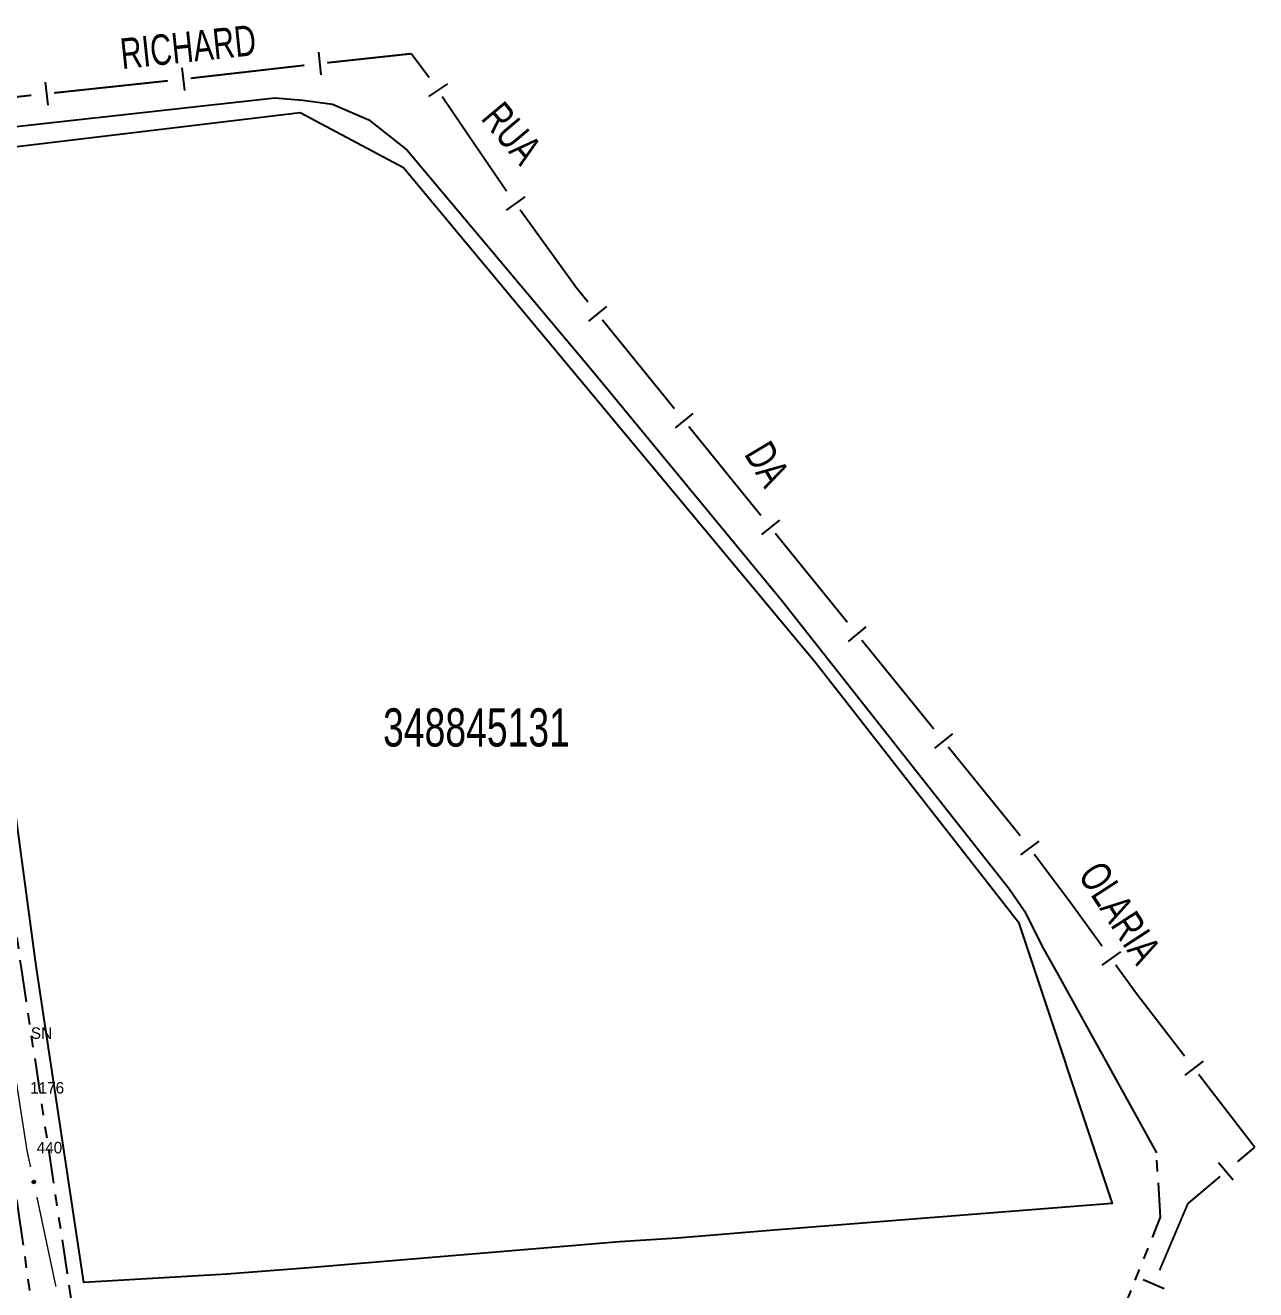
# Model space of a CAD drawing. Extents: x 203851 to 204958, y 4839055 to 4839989.
# Drawn here: x 204793.5 to 204954.7, y 4839364.7 to 4839530.4 of the extents above; entities that cross this region are included whole.
import ezdxf
from ezdxf.enums import TextEntityAlignment as Align

# ---------------------------------------------------------------- set-up
doc = ezdxf.new("R2010")
doc.units = 0
doc.header["$LTSCALE"] = 1.5
doc.header["$MEASUREMENT"] = 0
doc.linetypes.add('TRACO_25', pattern=[8, 3, -1, 1, -1, 1, -1])
for name, color, linetype in [('CD_MALHA_LOTES', 7, 'CONTINUOUS'), ('CD_TXT_QUADRA', 2, 'CONTINUOUS'), ('LM-LIM-SETORES-BAIRROS', 250, 'CONTINUOUS'), ('RU-QUADRA', 210, 'CONTINUOUS'), ('SV-EIXO-RUA-N-PAV', 6, 'CONTINUOUS'), ('SV-RUA-NAO-PAV', 7, 'CONTINUOUS'), ('SV-RUA-PAVIM', 7, 'CONTINUOUS'), ('SV-TXT-RUA-N-PAV', 7, 'CONTINUOUS'), ('SV-TXT-RUA-PAV', 7, 'CONTINUOUS'), ('Th_NmrPort', 1, 'CONTINUOUS')]:
    doc.layers.add(name, color=color, linetype=linetype)
doc.styles.add('ARIAL', font='ARIAL.SHX')

msp = doc.modelspace()

# ---------------------------------------------------------------- linework, layer by layer
at = {"layer": 'CD_MALHA_LOTES', "linetype": 'Continuous', "flags": 128}
for points in [[(204801.17, 4839365.7), (204794.91, 4839407.16), (204787.15, 4839464.67), (204780.73, 4839513.09), (204829.52, 4839518.93), (204843.04, 4839511.73), (204897.05, 4839446.86), (204923.6, 4839412.88), (204935.86, 4839376.04)], [(204935.86, 4839376.04), (204909.8, 4839373.97), (204891.59, 4839372.52), (204878.95, 4839371.51), (204871.32, 4839371.02), (204830.12, 4839367.56), (204819.91, 4839366.76), (204801.17, 4839365.7)]]:
    msp.add_lwpolyline(points, dxfattribs=at)
at = {"layer": 'LM-LIM-SETORES-BAIRROS'}
for points in [[(204831.88, 4839526.83), (204832.22, 4839523.85)], [(204813.99, 4839524.8), (204814.33, 4839521.82)], [(204796.11, 4839522.89), (204796.42, 4839519.91)], [(204848.78, 4839522.7), (204846.3, 4839521.02)], [(204858.94, 4839507.89), (204856.5, 4839506.13)], [(204869.62, 4839493.51), (204867.29, 4839491.62)], [(204880.95, 4839479.53), (204878.62, 4839477.64)], [(204892.28, 4839465.54), (204889.95, 4839463.65)], [(204903.61, 4839451.55), (204901.28, 4839449.66)], [(204914.94, 4839437.57), (204912.61, 4839435.68)], [(204926.26, 4839423.5), (204923.86, 4839421.7)], [(204936.95, 4839408.99), (204934.53, 4839407.23)], [(204947.78, 4839394.67), (204945.41, 4839392.84)], [(204951.75, 4839379.08), (204949.81, 4839381.37)], [(204942.69, 4839364.87), (204939.93, 4839366.04)]]:
    msp.add_lwpolyline(points, dxfattribs=at)
at = {"layer": 'LM-LIM-SETORES-BAIRROS', "const_width": 0.25}
for points in [[(204844.06, 4839526.64), (204833.04, 4839525.45)], [(204844.61, 4839525.91), (204844.06, 4839526.64)], [(204830.06, 4839525.12), (204815.16, 4839523.42)], [(204846.41, 4839523.51), (204844.61, 4839525.91)], [(204812.17, 4839523.09), (204797.26, 4839521.5)], [(204794.28, 4839521.19), (204779.36, 4839519.6)], [(204851.95, 4839515.36), (204848.1, 4839521.03)], [(204852.03, 4839515.24), (204851.95, 4839515.36)], [(204856.47, 4839508.74), (204852.03, 4839515.24)], [(204856.55, 4839508.63), (204856.47, 4839508.74)], [(204865.7, 4839495.97), (204858.31, 4839506.2)], [(204865.94, 4839495.68), (204865.7, 4839495.97)], [(204867.2, 4839494.12), (204865.94, 4839495.68)], [(204878.53, 4839480.14), (204869.08, 4839491.79)], [(204889.86, 4839466.15), (204880.41, 4839477.81)], [(204901.19, 4839452.16), (204891.74, 4839463.82)], [(204912.52, 4839438.18), (204903.07, 4839449.83)], [(204923.85, 4839424.19), (204914.4, 4839435.84)], [(204930.25, 4839415.68), (204925.66, 4839421.8)], [(204930.46, 4839415.4), (204930.25, 4839415.68)], [(204934.57, 4839409.73), (204930.46, 4839415.4)], [(204938.99, 4839403.63), (204936.33, 4839407.3)], [(204939.27, 4839403.26), (204938.99, 4839403.63)], [(204945.37, 4839395.34), (204939.27, 4839403.26)], [(204954.56, 4839383.41), (204947.2, 4839392.96)], [(204952.31, 4839381.51), (204953.84, 4839382.8)], [(204953.84, 4839382.8), (204954.56, 4839383.41)], [(204945.8, 4839376.02), (204950.02, 4839379.58)], [(204945.61, 4839375.58), (204945.8, 4839376.02)], [(204942.09, 4839367.29), (204945.61, 4839375.58)]]:
    msp.add_lwpolyline(points, dxfattribs=at)
at = {"layer": 'RU-QUADRA', "linetype": 'Continuous', "flags": 128}
msp.add_lwpolyline([(204780.73, 4839513.09), (204829.52, 4839518.93), (204843.04, 4839511.73), (204897.05, 4839446.86), (204923.6, 4839412.88), (204935.86, 4839376.04), (204909.8, 4839373.97), (204891.59, 4839372.52), (204878.95, 4839371.51), (204871.32, 4839371.02), (204830.12, 4839367.56), (204819.91, 4839366.76), (204801.17, 4839365.7), (204794.91, 4839407.16), (204787.15, 4839464.67)], close=True, dxfattribs=at)
at = {"layer": 'SV-EIXO-RUA-N-PAV', "const_width": 0.18}
for points in [[(204792.21, 4839392.64), (204793.59, 4839383.75)], [(204793.59, 4839383.75), (204793.69, 4839383.1)], [(204793.69, 4839383.1), (204794.18, 4839380.81)], [(204795.01, 4839376.89), (204797.5, 4839365.15)]]:
    msp.add_lwpolyline(points, dxfattribs=at)
at = {"layer": 'SV-EIXO-RUA-N-PAV'}
msp.add_lwpolyline([(204794.67, 4839379.01), (204794.71, 4839378.99), (204794.74, 4839378.96), (204794.76, 4839378.92), (204794.77, 4839378.89), (204794.77, 4839378.85), (204794.77, 4839378.82), (204794.76, 4839378.78), (204794.73, 4839378.74), (204794.7, 4839378.71), (204794.67, 4839378.69), (204794.63, 4839378.68), (204794.6, 4839378.67), (204794.56, 4839378.68), (204794.52, 4839378.69), (204794.48, 4839378.72), (204794.45, 4839378.75), (204794.43, 4839378.78), (204794.42, 4839378.82), (204794.42, 4839378.85), (204794.42, 4839378.89), (204794.43, 4839378.93), (204794.46, 4839378.97), (204794.49, 4839379), (204794.52, 4839379.02), (204794.56, 4839379.02), (204794.59, 4839379.03), (204794.63, 4839379.03), (204794.67, 4839379.01)], close=True, dxfattribs=at)
for points in [[(204794.42, 4839378.89), (204794.48, 4839378.72)], [(204794.42, 4839378.87), (204794.46, 4839378.74)], [(204794.42, 4839378.85), (204794.45, 4839378.75)], [(204794.43, 4839378.93), (204794.52, 4839378.69)], [(204794.43, 4839378.9), (204794.5, 4839378.71)], [(204794.45, 4839378.94), (204794.54, 4839378.69)], [(204794.46, 4839378.97), (204794.56, 4839378.68)], [(204794.48, 4839378.98), (204794.58, 4839378.68)], [(204794.49, 4839379), (204794.6, 4839378.67)], [(204794.51, 4839379), (204794.61, 4839378.68)], [(204794.52, 4839379.02), (204794.63, 4839378.68)], [(204794.54, 4839379.02), (204794.65, 4839378.68)], [(204794.56, 4839379.02), (204794.67, 4839378.69)], [(204794.58, 4839379.02), (204794.68, 4839378.7)], [(204794.59, 4839379.03), (204794.7, 4839378.71)], [(204794.61, 4839379.02), (204794.71, 4839378.73)], [(204794.63, 4839379.03), (204794.73, 4839378.74)], [(204794.65, 4839379.02), (204794.74, 4839378.76)], [(204794.67, 4839379.01), (204794.76, 4839378.78)], [(204794.69, 4839379), (204794.76, 4839378.81)], [(204794.71, 4839378.99), (204794.77, 4839378.82)], [(204794.73, 4839378.97), (204794.77, 4839378.84)], [(204794.74, 4839378.96), (204794.77, 4839378.85)]]:
    msp.add_lwpolyline(points, dxfattribs=at)
at = {"layer": 'SV-RUA-NAO-PAV', "linetype": 'TRACO_25'}
for points in [[(204779.62, 4839515.69, 5.62), (204778.63, 4839514, 5.51), (204785.17, 4839464.41, 3.83), (204792.93, 4839406.88, 2.5), (204799.38, 4839364.17, 3.51), (204800.4, 4839358.6, 3.44), (204801.38, 4839357.74, 3.41), (204802.86, 4839357.05, 3.41), (204810.3, 4839356.2, 3.35), (204820.02, 4839355.86, 3.18), (204830.16, 4839355.95, 3), (204835.73, 4839356.05, 3.24), (204870.24, 4839357.76, 3.28), (204899.58, 4839361.24, 3.78), (204917.84, 4839362.27, 3.78), (204922.88, 4839362.19, 3.69), (204936.66, 4839360.45, 3.7), (204942.23, 4839374.23, 3.66), (204941.67, 4839382.65, 3.67)], [(204761.22, 4839513.97, 5.11), (204764.94, 4839511.1, 5.09), (204768.35, 4839506.58, 4.91), (204770.76, 4839501.69, 4.93), (204772.97, 4839493.38, 4.77), (204776.56, 4839474.29, 4.42), (204779.97, 4839450.32, 4.04), (204785.52, 4839414.07, 3.28), (204787.77, 4839401.87, 3.28), (204789.02, 4839397.3, 3.28), (204792.56, 4839375.03, 3.16), (204794.49, 4839361.5, 2.83), (204795.31, 4839357.03, 2.83), (204784.64, 4839356.07, 2.85), (204768.72, 4839355.7, 2.89), (204750.13, 4839355.54, 2.9), (204716.32, 4839355.16, 3.53), (204685.74, 4839352.77, 3.5), (204658.13, 4839350.17, 3.6), (204655.37, 4839351.35, 3.6), (204655, 4839351.98, 3.6), (204654.52, 4839354.12, 3.6), (204650.13, 4839382.04, 4.32), (204648.04, 4839402.19, 5.28)]]:
    msp.add_polyline3d(points, dxfattribs=at)
at = {"layer": 'SV-RUA-PAVIM', "linetype": 'Continuous'}
msp.add_polyline3d([(204779.62, 4839515.69, 5.32), (204826.18, 4839520.84, 4.88), (204829.86, 4839520.56, 4.63), (204833.73, 4839520.03, 4.48), (204838.5, 4839517.99, 4.48), (204843.52, 4839513.99, 4.43), (204867.81, 4839485.08, 4.13), (204892.61, 4839455, 3.77), (204922.44, 4839417.21, 3.71), (204924.44, 4839414.27, 3.72), (204926.68, 4839409.78, 3.72), (204928.83, 4839405.9, 3.68), (204941.67, 4839382.65, 3.67)], dxfattribs=at)

# ---------------------------------------------------------------- texts
at = {"layer": 'CD_TXT_QUADRA', "style": 'ARIAL', "width": 0.7}
msp.add_text('348845131', height=5, dxfattribs=at).set_placement((204840.36, 4839435.89))
at = {"layer": 'SV-TXT-RUA-N-PAV', "style": 'ARIAL', "width": 0.7}
for s, rotation, p in [('RICHARD', 6, (204806.17, 4839524.62)), ('DA', 301, (204887.59, 4839474.2)), ('OLARIA', 303, (204931.31, 4839419.06))]:
    msp.add_text(s, height=4, rotation=rotation, dxfattribs=at).set_placement(p)
at = {"layer": 'SV-TXT-RUA-PAV', "style": 'ARIAL', "width": 0.7}
msp.add_text('RUA', height=4, rotation=310, dxfattribs=at).set_placement((204853.06, 4839518.11))
at = {"layer": 'Th_NmrPort', "color": 1}
for s, p in [('SN', (204794.22, 4839398.35)), ('1176', (204794.12, 4839391.19)), ('440', (204794.98, 4839383.35))]:
    msp.add_text(s, height=1.5, dxfattribs=at).set_placement(p, align=Align.MIDDLE_LEFT)

doc.saveas('drawing.dxf')
